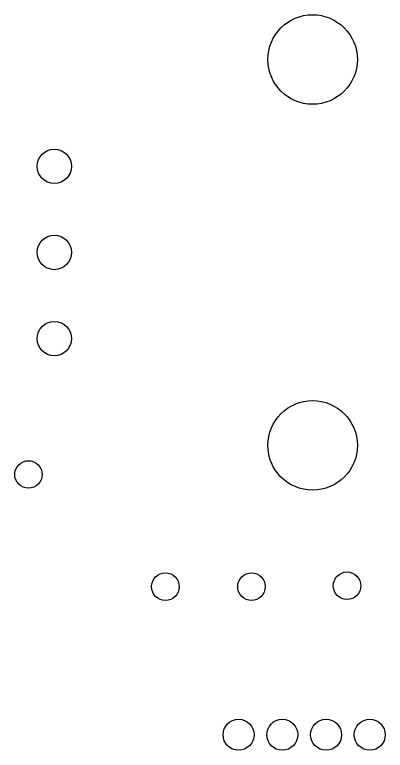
# Model space of a CAD drawing. Extents: x 0.83 to 7.45, y -4.93 to -0.82.
# Drawn here: x 2.327 to 2.75, y -1.907 to -1.067 of the extents above; entities that cross this region are included whole.
import ezdxf

# ---------------------------------------------------------------- set-up
doc = ezdxf.new("R2010")
doc.units = 0
doc.header["$MEASUREMENT"] = 0
doc.layers.add('BLACK', color=7, linetype='CONTINUOUS')

msp = doc.modelspace()

# ---------------------------------------------------------------- linework, layer by layer
at = {"layer": 'BLACK'}
for centre, radius in [((2.66732, -1.11811), 0.05118), ((2.37205, -1.24016), 0.01969), ((2.37205, -1.33858), 0.01969), ((2.37205, -1.43701), 0.01969), ((2.66732, -1.55906), 0.05118), ((2.34252, -1.59232), 0.01575), ((2.49902, -1.72047), 0.01575), ((2.59744, -1.72047), 0.01575), ((2.70669, -1.71949), 0.01575), ((2.58268, -1.88976), 0.01772), ((2.63268, -1.88976), 0.01772), ((2.68268, -1.88976), 0.01772), ((2.73268, -1.88976), 0.01772)]:
    msp.add_circle(centre, radius, dxfattribs=at)

doc.saveas('drawing.dxf')
